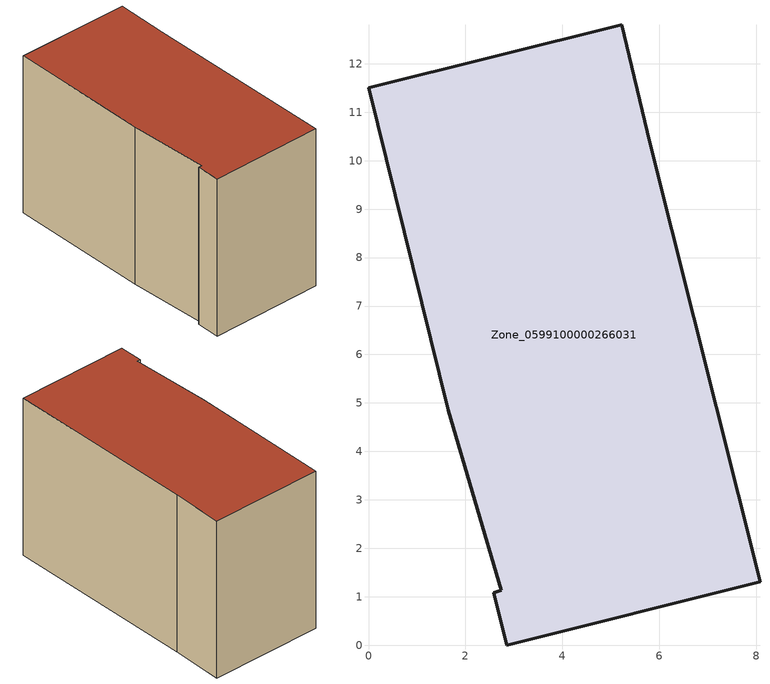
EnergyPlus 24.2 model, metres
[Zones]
Zone_0599100000266031
 floor ground (C_G): 2.74,1.14 1.65,4.84 0,11.51 5.23,12.8 5.81,10.38 8.08,1.31 2.85,0 2.58,1.08 z0
 wall outside (C_F): 2.58,1.08 2.85,0 8.08,1.31 5.81,10.38 5.23,12.8 0,11.51 1.65,4.84 2.74,1.14 2.58,1.08 z0:7.75
 roof outside (C_R): 1.65,4.84 2.74,1.14 2.58,1.08 2.85,0 8.08,1.31 5.81,10.38 5.23,12.8 0,11.51 z7.75
[BUILDING]
Pand.0599100000266031: North Axis=0; Terrain=City; Loads Convergence Tolerance Value=0.04; Temperature Convergence Tolerance Value=0.4; Solar Distribution=FullExterior; Maximum Number of Warmup Days=25; Minimum Number of Warmup Days=1
[Site:Location]
Rotterdam.The.Hague.AP_ZH_NLD Design_Conditions: Latitude=51.96; Longitude=4.45; Time Zone=1; Elevation=-4.5
[SITE:GROUNDTEMPERATURE:BUILDINGSURFACE]
18, 18, 18, 18, 18, 18, 18, 18, 18, 18, 18, 18
[MATERIAL] Thermal Absorptance=0.9; Solar Absorptance=0.7; Visible Absorptance=0.7
Name | Roughness | Thickness | Conductivity | Density | Specific Heat
G.TC.1975-1991 | MediumSmooth | 0.15 | 0.288461 | 540 | 1210
F.TC.1975-1991 | Rough | 0.3 | 0.230769 | 1920 | 840
R.TC.1975-1991 | MediumRough | 0.2 | 0.153846 | 1500 | 1000
[CONSTRUCTION]
C_G: G.TC.1975-1991
C_F: F.TC.1975-1991
C_R: R.TC.1975-1991
[ZONE]
Zone_0599100000266031: Type=1; Multiplier=1; Ceiling Height=Autocalculate; Volume=Autocalculate; Floor Area=autocalculate; Part of Total Floor Area=Yes
[ZONEINFILTRATION:DESIGNFLOWRATE]
Infil_Zone_0599100000266031: Zone or ZoneList or Space or SpaceList=Zone_0599100000266031; Schedule=AlwaysOn; Design Flow Rate Calculation Method=Flow/Area; Flow Rate per Floor Area=0.003; Constant Term Coefficient=1; Temperature Term Coefficient=0; Velocity Term Coefficient=0; Velocity Squared Term Coefficient=0
[HVACTEMPLATE:ZONE:IDEALLOADSAIRSYSTEM]
Zone_0599100000266031: Maximum Heating Supply Air Temperature=50; Minimum Cooling Supply Air Temperature=13; Maximum Heating Supply Air Humidity Ratio=0.0156; Minimum Cooling Supply Air Humidity Ratio=0.0077; Heating Limit=NoLimit; Cooling Limit=NoLimit; Dehumidification Control Type=ConstantSensibleHeatRatio; Cooling Sensible Heat Ratio=0.7; Dehumidification Setpoint=60; Humidification Control Type=None; Humidification Setpoint=30; Outdoor Air Method=None; Outdoor Air Flow Rate per Person=0.00944; Outdoor Air Flow Rate per Zone Floor Area=0; Outdoor Air Flow Rate per Zone=0; Demand Controlled Ventilation Type=None; Outdoor Air Economizer Type=NoEconomizer; Heat Recovery Type=None; Sensible Heat Recovery Effectiveness=0.7; Latent Heat Recovery Effectiveness=0.65
[ZONECONTROL:THERMOSTAT]
ThermostatControl_Zone_0599100000266031: Zone or ZoneList=Zone_0599100000266031; Control Type Schedule=DualSetpointControlType; Control 1=Thermostat_Zone_0599100000266031; Temperature Difference Between Cutout And Setpoint=0
[THERMOSTATSETPOINT:DUALSETPOINT]
Thermostat_Zone_0599100000266031: Heating Setpoint Temperature Schedule=HeatingSetpoint_Zone_0599100000266031; Cooling Setpoint Temperature Schedule=CoolingSetpoint_Zone_0599100000266031
[SCHEDULE:COMPACT]
HeatingSetpoint_Zone_0599100000266031: Through: 12/31, For: AllDays, Until: 24:00, 21
CoolingSetpoint_Zone_0599100000266031: Through: 12/31, For: AllDays, Until: 24:00, 24
DualSetpointControlType: Through: 12/31, For: AllDays, Until: 24:00, 4
AlwaysOn: Through: 12/31, For: AllDays, Until: 24:00, 1
